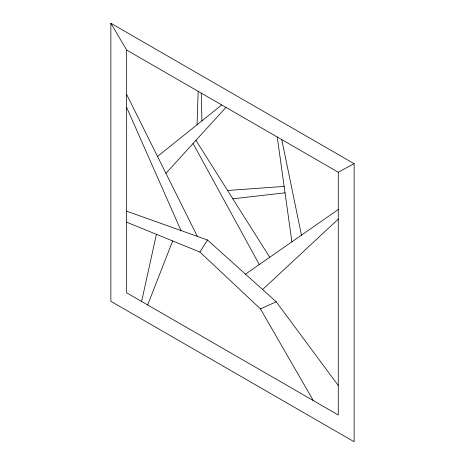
<?xml version="1.0" encoding="UTF-8"?>
<svg xmlns="http://www.w3.org/2000/svg" width="465" height="465" viewBox="0 0 465 465"><rect width="100%" height="100%" fill="white"/><g stroke="black" fill="none" stroke-linecap="round" stroke-linejoin="round"><path stroke-width="0.7" d="M197.044 124.76L198.177 91.343M141.622 301.465L156.409 234.319M147.667 304.959L172.66 240.946M313.305 400.586L260.447 308.888L199.909 252.053L207.489 239.992L276.222 301.791L338.276 385.52M165.941 173.329L225.932 107.369M262.586 289.532L338.276 219.096M157.542 156.461L221.735 104.945M245.497 274.164L338.276 209.517M110.868 23.25L126.654 50.057L338.276 172.23L354.132 163.692L354.132 441.75L110.868 301.308L110.868 23.25L354.132 163.692M260.447 308.888L276.222 301.791M232.831 198.817L285.045 192.83M227.577 190.487L284.15 186.419M126.654 211.186L207.489 239.992M126.654 222.183L199.909 252.053M195.934 140.349L269.729 257.285M193.068 143.505L259.29 264.556M126.654 94.442L197.329 236.371M126.654 107.45L181.007 230.553M281.761 139.605L301.459 235.174M277.25 137.001L291.886 241.841M201.264 93.128L201.926 120.842M338.276 172.23L338.276 415.001L126.654 292.828L126.654 50.057"/></g></svg>
